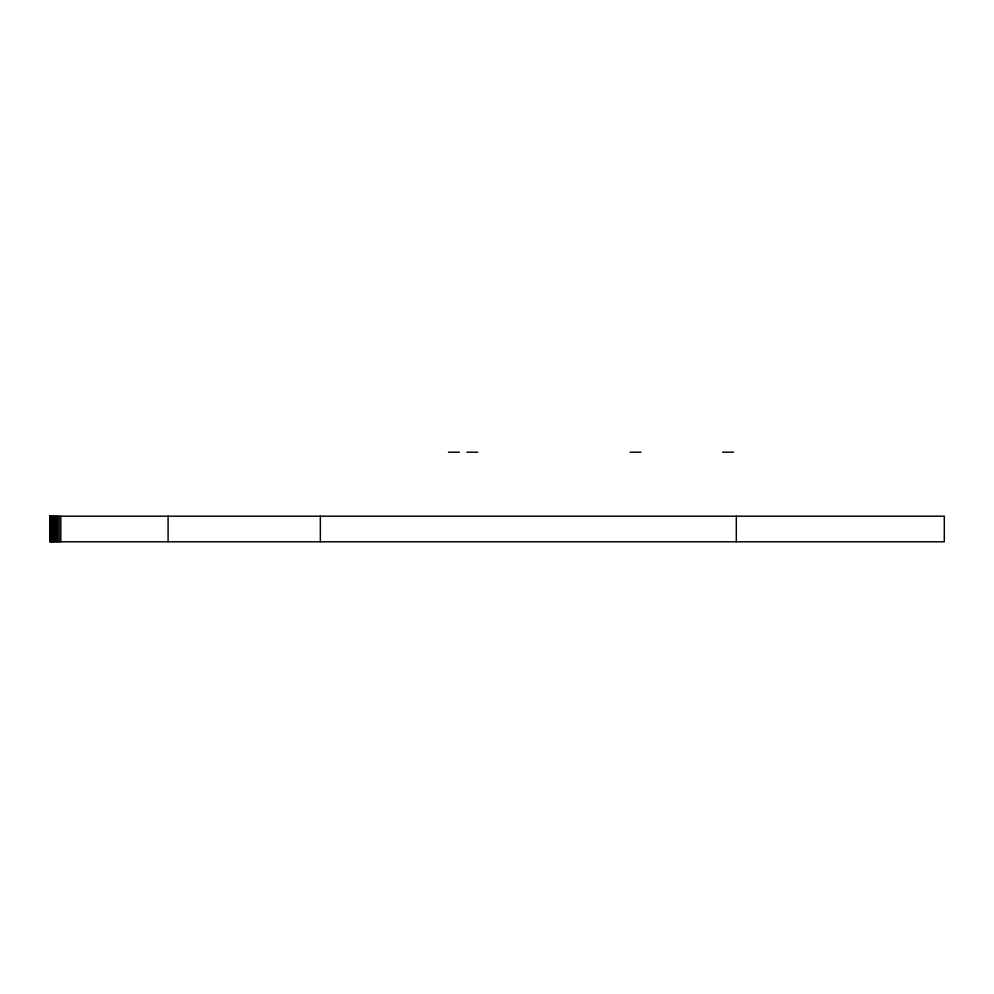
<?xml version="1.0" encoding="UTF-8"?>
<svg xmlns="http://www.w3.org/2000/svg" width="994" height="994" viewBox="0 0 994 994"><rect width="100%" height="100%" fill="white"/><g stroke="black" fill="none" stroke-linecap="round" stroke-linejoin="round"><path stroke-width="1.49" d="M448.48 452.208L459.352 452.208M466.907 452.208L477.791 452.208M630.097 452.208L640.981 452.208M722.638 452.208L733.51 452.208M49.7 516.197L944.3 516.197L944.3 541.792L49.812 541.792L49.812 516.197M736.318 516.197L736.318 541.792M320.341 516.197L320.341 541.792M168.085 516.197L168.085 541.792M60.833 516.197L60.833 541.792M59.18 516.197L59.18 541.792M57.602 516.197L57.602 541.792M56.099 516.197L56.099 541.792M54.707 516.197L54.707 541.792M53.452 516.197L53.452 541.792M52.347 516.197L52.347 541.792M51.415 516.197L51.415 541.792M50.669 516.197L50.669 541.792M50.135 516.197L50.135 541.792"/></g></svg>
